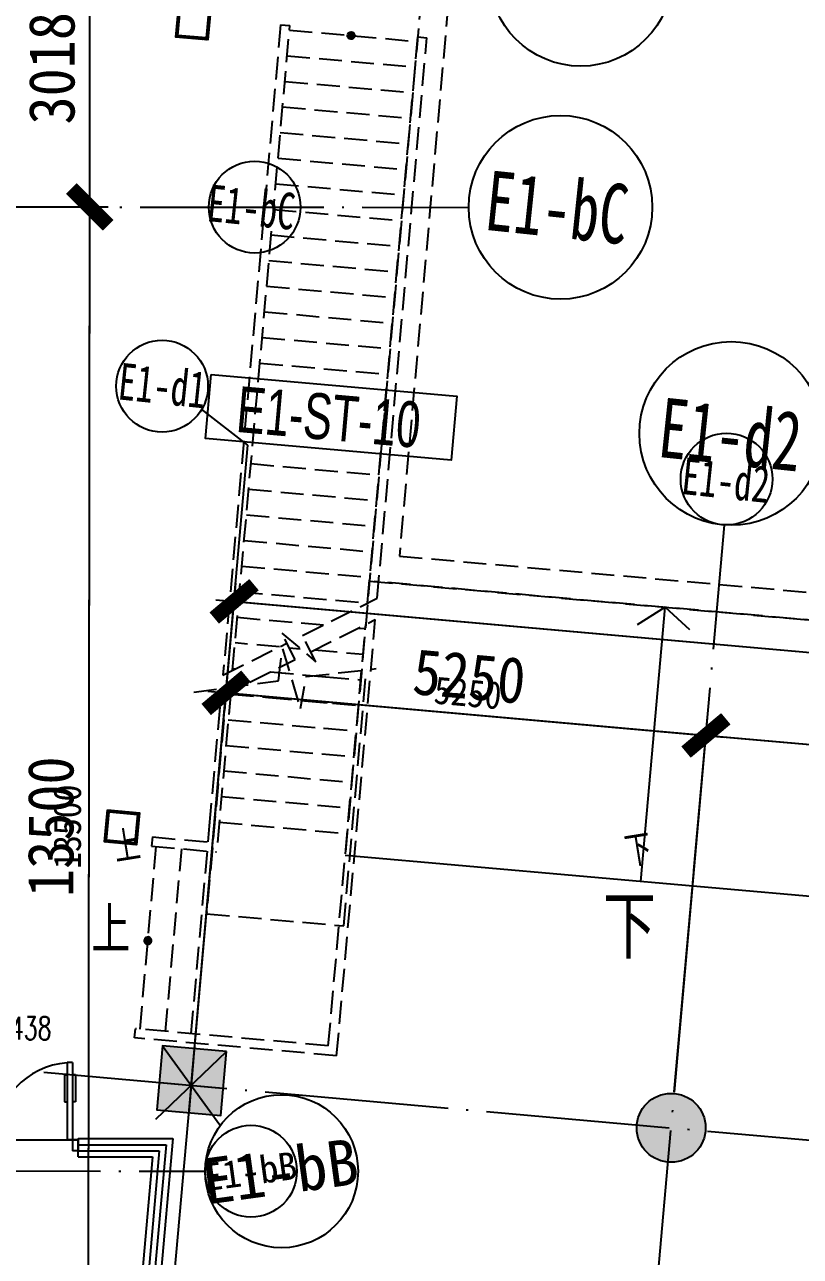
# Model space of a CAD drawing. Header units: millimetres. Extents: x 347599 to 1495443, y -100002 to 152717.
# Drawn here: x 1412855 to 1421308, y 38606 to 52021 of the extents above; entities that cross this region are included whole.
import ezdxf
from ezdxf.enums import TextEntityAlignment as Align

# ---------------------------------------------------------------- set-up
doc = ezdxf.new("R2010")
doc.units = ezdxf.units.MM
doc.header["$LTSCALE"] = 1000
doc.header["$PDMODE"] = 1
for name, pattern in [('E-RG-1F$0$$0$DOTE', [2.42, 2, -0.2, 0.02, -0.2]), ('XRE1$0$DASH', [0.35, 0.25, -0.1]), ('XRE2$0$HIDDEN', [0.375, 0.25, -0.125])]:
    doc.linetypes.add(name, pattern=pattern)
doc.layers.get('0').update_dxf_attribs({"linetype": 'CONTINUOUS'})
doc.layers.get('Defpoints').update_dxf_attribs({"linetype": 'CONTINUOUS'})
for name, color, linetype in [('A-------', 18, 'CONTINUOUS'), ('A-SYMB-DOOR', 13, 'CONTINUOUS'), ('A—文字索引', 40, 'CONTINUOUS'), ('A—楼梯、电梯、栏杆', 50, 'CONTINUOUS'), ('A—轴线、尺寸', 1, 'CONTINUOUS'), ('A—门窗', 135, 'CONTINUOUS'), ('E-COLS-F1$0$0S-SLAB-SYMB', 40, 'CONTINUOUS'), ('E-RG-1F$0$A-SYMB', 4, 'CONTINUOUS'), ('E1-RI-1F$0$A-SYMB-STRS', 1, 'CONTINUOUS'), ('E2-RI-1F$0$0S-COLS-LINE', 90, 'CONTINUOUS'), ('E2-RI-1F$0$0S-SLAB-SYMB', 40, 'CONTINUOUS'), ('I—平面—文字', 40, 'CONTINUOUS'), ('I—平面—文字（放大1：100）', 40, 'XRE2$0$HIDDEN'), ('I—平面—门', 22, 'CONTINUOUS'), ('XRE1$0$A-SYMB', 4, 'CONTINUOUS'), ('XRE1$0$A-SYMB-NUMB-T', 4, 'CONTINUOUS'), ('轴线100', 1, 'CONTINUOUS')]:
    doc.layers.add(name, color=color, linetype=linetype)
doc.styles.add('ARIAL', font='simhei.ttf', dxfattribs={"width": 0.9})
doc.styles.add('ECADI-TXT', font='simplex.shx', dxfattribs={"bigfont": 'hztxt.shx'})
doc.styles.add('XD2008', font='simhei.ttf', dxfattribs={"width": 0.7})
doc.styles.add('XRE1$0$ECADI-TXT', font='simplex.shx', dxfattribs={"bigfont": 'hztxt.shx'})
doc.styles.add('幼圆', font='SIMYOU_0.TTF', dxfattribs={"width": 0.7})
doc.dimstyles.new('200', dxfattribs={"dimscale": 200, "dimtxt": 2.5, "dimasz": 2, "dimexe": 1, "dimexo": 1, "dimgap": 0.8, "dimtad": 1, "dimdec": 0, "dimdsep": 46, "dimtxsty": 'ARIAL', "dimblk1": 'ARCHTICK', "dimblk2": 'ARCHTICK', "dimsah": 1, "dimcen": -0.9, "dimdle": 1, "dimclrd": 256, "dimclre": 256, "dimclrt": 40, "dimaunit": 1, "dimadec": 0, "dimazin": 0, "dimtfac": 0.35, "dimtdec": 0, "dimtix": 1, "dimtmove": 2, "dimatfit": 3, "dimldrblk": 'ARCHTICK', "dimfxl": 0, "dimtvp": 0.8, "dimtolj": 1, "dimtzin": 0, "dimarcsym": 0})
doc.dimstyles.new('副本 100', dxfattribs={"dimscale": 100, "dimtxt": 2.5, "dimasz": 2, "dimexe": 1, "dimexo": 1, "dimgap": 0.8, "dimtad": 1, "dimdec": 0, "dimdsep": 46, "dimtxsty": 'ARIAL', "dimblk1": 'ARCHTICK', "dimblk2": 'ARCHTICK', "dimsah": 1, "dimcen": -0.9, "dimdle": 1, "dimclrd": 256, "dimclre": 256, "dimclrt": 40, "dimaunit": 1, "dimadec": 0, "dimazin": 0, "dimtfac": 0.35, "dimtdec": 0, "dimtix": 1, "dimtmove": 2, "dimatfit": 3, "dimldrblk": 'ARCHTICK', "dimfxl": 0, "dimtvp": 0.8, "dimtolj": 1, "dimtzin": 0, "dimarcsym": 0})
pattern_1 = [(45, (-11779061.447, 6168695.3025), (-4.4194173824, 4.4194173824), [])]

# ---------------------------------------------------------------- blocks, each defined once
blk = doc.blocks.new('E1-RV-1F$0$3')
at = {"layer": 'A—楼梯、电梯、栏杆'}
h = blk.add_hatch(color=256, dxfattribs=at)
edge = h.paths.add_edge_path()
edge.add_arc((10773784.9, -7567736.8), 20, 138.7891, 318.7891, ccw=False)
edge.add_arc((10773784.9, -7567736.8), 20, -41.2109, 138.7891, ccw=False)
blk.add_lwpolyline([(10773800, -7567750, -1), (10773769.9, -7567723.7, -1)], format="xyb", close=True, dxfattribs=at)
blk = doc.blocks.new('E1-RI-1F$0$$DORLIB2D$00000011')
for p, q in [((-0.4667, 0.4709), (-0.4667, -0.0625)), ((-0.4667, 0.4709), (-0.4333, 0.4709)), ((-0.4333, 0.4709), (-0.4333, 0.0042)), ((0.4333, 0.4709), (0.4333, 0.0042)), ((0.4667, 0.4709), (0.4333, 0.4709)), ((0.4667, 0.4709), (0.4667, -0.0625)), ((-0.4833, 0.3962), (-0.4833, 0.2346)), ((-0.4833, 0.3962), (-0.4667, 0.3962)), ((-0.4167, 0.3962), (-0.4333, 0.3962)), ((-0.4167, 0.3962), (-0.4167, 0.2346)), ((0.4167, 0.3962), (0.4167, 0.2346)), ((0.4167, 0.3962), (0.4333, 0.3962)), ((0.4833, 0.3962), (0.4667, 0.3962)), ((0.4833, 0.3962), (0.4833, 0.2346)), ((-0.4833, 0.2346), (-0.4667, 0.2346)), ((-0.4167, 0.2346), (-0.4333, 0.2346)), ((0.4167, 0.2346), (0.4333, 0.2346)), ((0.4833, 0.2346), (0.4667, 0.2346)), ((-0.5, 0.0042), (-0.4333, 0.0042)), ((-0.5, 0.0042), (-0.5, -0.0625)), ((0.5, 0.0042), (0.4333, 0.0042)), ((0.5, 0.0042), (0.5, -0.0625)), ((-0.5, -0.0625), (-0.4667, -0.0625)), ((0.5, -0.0625), (0.4667, -0.0625))]:
    blk.add_line(p, q)
for centre, start, end in [((-0.4667, 0.0042), 0, 85.90396), ((0.4667, 0.0042), 94.09604, 180)]:
    blk.add_arc(centre, 0.4667, start, end)
blk = doc.blocks.new('_ArchTick')
at = {"color": 0, "linetype": 'ByBlock', "const_width": 0.4}
blk.add_lwpolyline([(-0.5, -0.5), (0.5, 0.5)], dxfattribs=at)
blk = doc.blocks.new('*D230')
at = {"layer": 'A—轴线、尺寸', "linetype": 'ByBlock', "lineweight": -2}
for p, q in [((1413562, 50236), (1413545, 36336)), ((1410677, 50039), (1413762, 50035)), ((1410661, 36539), (1413746, 36535))]:
    blk.add_line(p, q, dxfattribs=at)
at = {"layer": 'Defpoints', "color": 0, "linetype": 'ByBlock'}
for p in [(1410477, 50039), (1410461, 36539), (1413546, 36536)]:
    blk.add_point(p, dxfattribs=at)
at = {"layer": 'A—轴线、尺寸', "linetype": 'ByBlock', "lineweight": -2, "xscale": 400, "yscale": 400, "zscale": 400}
for p, rotation in [((1413562, 50036), 89.93222881953976), ((1413546, 36536), 269.9322288195398)]:
    blk.add_blockref('_ArchTick', p, dxfattribs=dict(at, rotation=rotation))
at = {"layer": 'A—轴线、尺寸', "color": 40, "linetype": 'ByBlock', "insert": (1413141, 43286), "char_height": 500, "attachment_point": 5, "rotation": 89.9322, "style": 'ARIAL'}
blk.add_mtext('\\A1;13500', dxfattribs=at)
blk = doc.blocks.new('*D285')
at = {"layer": 'A—轴线、尺寸', "linetype": 'ByBlock', "lineweight": -2}
for p, q in [((1414714, 40959), (1415067, 44943)), ((1414850, 44762), (1420478, 44262)), ((1419943, 40495), (1420297, 44479))]:
    blk.add_line(p, q, dxfattribs=at)
at = {"layer": 'Defpoints', "color": 0, "linetype": 'ByBlock'}
for p in [(1420279, 44280), (1414696, 40759), (1419926, 40296)]:
    blk.add_point(p, dxfattribs=at)
at = {"layer": 'A—轴线、尺寸', "linetype": 'ByBlock', "lineweight": -2, "xscale": 400, "yscale": 400, "zscale": 400}
for p, rotation in [((1415050, 44744), 174.9322288769739), ((1420279, 44280), 354.9322288769739)]:
    blk.add_blockref('_ArchTick', p, dxfattribs=dict(at, rotation=rotation))
at = {"layer": 'A—轴线、尺寸', "color": 40, "linetype": 'ByBlock', "insert": (1417701, 44923), "char_height": 500, "attachment_point": 5, "rotation": 354.9322, "style": 'ARIAL'}
blk.add_mtext('\\A1;5250', dxfattribs=at)
blk = doc.blocks.new('*D286')
at = {"layer": 'A—轴线、尺寸', "linetype": 'ByBlock', "lineweight": -2}
for p, q in [((1419943, 40495), (1420297, 44479)), ((1420080, 44298), (1426704, 43710)), ((1426169, 39943), (1426522, 43927))]:
    blk.add_line(p, q, dxfattribs=at)
at = {"layer": 'Defpoints', "color": 0, "linetype": 'ByBlock'}
for p in [(1426505, 43728), (1419926, 40296), (1426151, 39744)]:
    blk.add_point(p, dxfattribs=at)
at = {"layer": 'A—轴线、尺寸', "linetype": 'ByBlock', "lineweight": -2, "xscale": 400, "yscale": 400, "zscale": 400}
for p, rotation in [((1420279, 44280), 174.9322288769739), ((1426505, 43728), 354.9322288769739)]:
    blk.add_blockref('_ArchTick', p, dxfattribs=dict(at, rotation=rotation))
at = {"layer": 'A—轴线、尺寸', "color": 40, "linetype": 'ByBlock', "insert": (1423428, 44415), "char_height": 500, "attachment_point": 5, "rotation": 354.9322, "style": 'ARIAL'}
blk.add_mtext('\\A1;6250', dxfattribs=at)
blk = doc.blocks.new('*D293')
at = {"layer": 'A—轴线、尺寸', "linetype": 'ByBlock', "lineweight": -2}
for p, q in [((1414670, 40461), (1415156, 45939)), ((1414939, 45758), (1486159, 39442)), ((1485492, 34180), (1485978, 39659))]:
    blk.add_line(p, q, dxfattribs=at)
at = {"layer": 'Defpoints', "color": 0, "linetype": 'ByBlock'}
for p in [(1414652, 40261), (1485960, 39459), (1485474, 33981)]:
    blk.add_point(p, dxfattribs=at)
at = {"layer": 'A—轴线、尺寸', "linetype": 'ByBlock', "lineweight": -2, "xscale": 400, "yscale": 400, "zscale": 400}
for p, rotation in [((1415138, 45740), 174.9322288769739), ((1485960, 39459), 354.9322288769739)]:
    blk.add_blockref('_ArchTick', p, dxfattribs=dict(at, rotation=rotation))
at = {"layer": 'A—轴线、尺寸', "color": 40, "linetype": 'ByBlock', "insert": (1450585, 43011), "char_height": 500, "attachment_point": 5, "rotation": 354.9322, "style": 'ARIAL'}
blk.add_mtext('\\A1;71100', dxfattribs=at)
blk = doc.blocks.new('E-RG-1F$0$十字坐标点')
at = {"layer": 'E-RG-1F$0$A-SYMB'}
for points in [[(-98, 284), (98, -284)], [(-284, -98), (284, 98)]]:
    blk.add_lwpolyline(points, dxfattribs=at)
blk = doc.blocks.new('*D327')
at = {"layer": 'A—轴线、尺寸', "linetype": 'ByBlock', "lineweight": -2}
for p, q in [((1413566, 49836), (1413566, 53255)), ((1413086, 53055), (1413766, 53055)), ((1412762, 50036), (1413766, 50036))]:
    blk.add_line(p, q, dxfattribs=at)
at = {"layer": 'Defpoints', "color": 0, "linetype": 'ByBlock'}
for p in [(1412886, 53055), (1413566, 53055), (1412562, 50036)]:
    blk.add_point(p, dxfattribs=at)
at = {"layer": 'A—轴线、尺寸', "linetype": 'ByBlock', "lineweight": -2, "xscale": 400, "yscale": 400, "zscale": 400}
for p, rotation in [((1413566, 53055), 90), ((1413566, 50036), 270)]:
    blk.add_blockref('_ArchTick', p, dxfattribs=dict(at, rotation=rotation))
at = {"layer": 'A—轴线、尺寸', "color": 40, "linetype": 'ByBlock', "insert": (1413153, 51546), "char_height": 500, "attachment_point": 5, "rotation": 90, "style": 'ARIAL'}
blk.add_mtext('\\A1;3018', dxfattribs=at)
blk = doc.blocks.new('E2-RI-1F$0$gz3')
at = {"layer": 'E2-RI-1F$0$0S-SLAB-SYMB'}
h = blk.add_hatch(dxfattribs=at)
h.set_pattern_fill('ANSI31', color=8, scale=50)
h.set_pattern_definition(pattern_1)
h.paths.add_polyline_path([(175, 175), (-175, 175), (-175, -175), (175, -175)])
h.paths.add_polyline_path([(155, -155), (-155, -155), (-155, 155), (155, 155)], flags=16)
at = {"layer": 'E2-RI-1F$0$0S-COLS-LINE', "color": 4}
blk.add_lwpolyline([(-175, 175), (175, 175), (175, -175), (-175, -175), (-175, 175)], dxfattribs=at)
blk.add_lwpolyline([(-155, 155), (155, 155), (155, -155), (-155, -155)], close=True, dxfattribs=at)
blk = doc.blocks.new('XRE1$0$ECADI-TAG-CODE')
at = {"layer": 'XRE1$0$A-SYMB-NUMB-T', "color": 1}
blk.add_lwpolyline([(0.92, 3.5), (14.352, 3.5), (14.352, 0), (0.92, 0)], close=True, dxfattribs=at)
at = {"layer": 'XRE1$0$A-SYMB-NUMB-T', "style": 'XRE1$0$ECADI-TXT', "width": 0.7}
blk.add_attdef('CODE', text='', height=2.5, dxfattribs=at).set_placement((7.5, 1.75), align=Align.MIDDLE_CENTER)
blk = doc.blocks.new('ECADI-TAG-DOOR')
blk = doc.blocks.new('E-COLS-F1$0$gz3')
at = {"layer": 'E-COLS-F1$0$0S-SLAB-SYMB'}
h = blk.add_hatch(dxfattribs=at)
h.set_pattern_fill('ANSI31', color=8, scale=50)
h.set_pattern_definition(pattern_1)
h.paths.add_polyline_path([(175, 175), (-175, 175), (-175, -175), (175, -175)])
h.paths.add_polyline_path([(155, -155), (-155, -155), (-155, 155), (155, 155)], flags=16)
at = {"layer": 'A-------', "color": 4}
blk.add_lwpolyline([(-175, 175), (175, 175), (175, -175), (-175, -175), (-175, 175)], dxfattribs=at)
blk.add_lwpolyline([(-155, 155), (155, 155), (155, -155), (-155, -155)], close=True, dxfattribs=at)
blk = doc.blocks.new('*D478')
at = {"layer": 'Defpoints', "color": 0, "linetype": 'Continuous'}
for p in [(1410477, 50039), (1410461, 36539), (1413546, 36536)]:
    blk.add_point(p, dxfattribs=at)
at = {"layer": '轴线100', "linetype": 'Continuous', "lineweight": -2}
for p, q in [((1410577, 50039), (1413662, 50035)), ((1413562, 50136), (1413545, 36436)), ((1410561, 36539), (1413646, 36535))]:
    blk.add_line(p, q, dxfattribs=at)
at = {"layer": '轴线100', "linetype": 'Continuous', "lineweight": -2, "xscale": 200, "yscale": 200, "zscale": 200}
for p, rotation in [((1413562, 50036), 89.93222881953983), ((1413546, 36536), 269.9322288195398)]:
    blk.add_blockref('_ArchTick', p, dxfattribs=dict(at, rotation=rotation))
at = {"layer": '轴线100', "color": 40, "linetype": 'Continuous', "insert": (1413322, 43286), "char_height": 300, "attachment_point": 5, "rotation": 89.9322, "style": 'ARIAL'}
blk.add_mtext('\\A1;13500', dxfattribs=at)
blk = doc.blocks.new('*D531')
at = {"layer": 'Defpoints', "color": 0, "linetype": 'Continuous'}
for p in [(1420279, 44280), (1414696, 40759), (1419926, 40296)]:
    blk.add_point(p, dxfattribs=at)
at = {"layer": '轴线100', "linetype": 'Continuous', "lineweight": -2}
for p, q in [((1414705, 40859), (1415058, 44843)), ((1414950, 44753), (1420379, 44271)), ((1419935, 40395), (1420288, 44380))]:
    blk.add_line(p, q, dxfattribs=at)
at = {"layer": '轴线100', "linetype": 'Continuous', "lineweight": -2, "xscale": 200, "yscale": 200, "zscale": 200}
for p, rotation in [((1415050, 44744), 174.9322288767491), ((1420279, 44280), 354.932228876749)]:
    blk.add_blockref('_ArchTick', p, dxfattribs=dict(at, rotation=rotation))
at = {"layer": '轴线100', "color": 40, "linetype": 'Continuous', "insert": (1417685, 44743), "char_height": 300, "attachment_point": 5, "rotation": 354.9322, "style": 'ARIAL'}
blk.add_mtext('\\A1;5250', dxfattribs=at)
blk = doc.blocks.new('*D532')
at = {"layer": 'Defpoints', "color": 0, "linetype": 'Continuous'}
for p in [(1426505, 43728), (1419926, 40296), (1426151, 39744)]:
    blk.add_point(p, dxfattribs=at)
at = {"layer": '轴线100', "linetype": 'Continuous', "lineweight": -2}
for p, q in [((1419935, 40395), (1420288, 44380)), ((1420179, 44289), (1426604, 43719)), ((1426160, 39843), (1426514, 43828))]:
    blk.add_line(p, q, dxfattribs=at)
at = {"layer": '轴线100', "linetype": 'Continuous', "lineweight": -2, "xscale": 200, "yscale": 200, "zscale": 200}
for p, rotation in [((1420279, 44280), 174.9322288767491), ((1426505, 43728), 354.932228876749)]:
    blk.add_blockref('_ArchTick', p, dxfattribs=dict(at, rotation=rotation))
at = {"layer": '轴线100', "color": 40, "linetype": 'Continuous', "insert": (1423412, 44235), "char_height": 300, "attachment_point": 5, "rotation": 354.9322, "style": 'ARIAL'}
blk.add_mtext('\\A1;6250', dxfattribs=at)
blk = doc.blocks.new('*D539')
at = {"layer": 'Defpoints', "color": 0, "linetype": 'Continuous'}
for p in [(1414652, 40261), (1485960, 39459), (1485474, 33981)]:
    blk.add_point(p, dxfattribs=at)
at = {"layer": '轴线100', "linetype": 'Continuous', "lineweight": -2}
for p, q in [((1414661, 40361), (1415147, 45839)), ((1415038, 45749), (1486060, 39450)), ((1485483, 34080), (1485969, 39559))]:
    blk.add_line(p, q, dxfattribs=at)
at = {"layer": '轴线100', "linetype": 'Continuous', "lineweight": -2, "xscale": 200, "yscale": 200, "zscale": 200}
for p, rotation in [((1415138, 45740), 174.9322288767491), ((1485960, 39459), 354.932228876749)]:
    blk.add_blockref('_ArchTick', p, dxfattribs=dict(at, rotation=rotation))
at = {"layer": '轴线100', "color": 40, "linetype": 'Continuous', "insert": (1450569, 42830), "char_height": 300, "attachment_point": 5, "rotation": 354.9322, "style": 'ARIAL'}
blk.add_mtext('\\A1;71100', dxfattribs=at)

msp = doc.modelspace()

# ---------------------------------------------------------------- hatches: boundary and pattern name
at = {"layer": 'A-------'}
msp.add_hatch(color=256, dxfattribs=at).paths.add_polyline_path([(1415054.5, 40837.3), (1414357.2, 40899.2), (1414295.4, 40201.9), (1414992.6, 40140.1)])
h = msp.add_hatch(color=256, dxfattribs=at)
edge = h.paths.add_edge_path()
edge.add_arc((1419900, 40006.1), 375, 0, 360)

# ---------------------------------------------------------------- linework, layer by layer
at = {"elevation": 0}
msp.add_lwpolyline([(1415054.5, 40837.3), (1414357.2, 40899.2), (1414295.4, 40201.9), (1414992.6, 40140.1)], close=True, dxfattribs=at)
msp.add_circle((1419900, 40006.1, 0), 375)
at = {"layer": 'A—楼梯、电梯、栏杆', "linetype": 'XRE1$0$DASH'}
for p, q in [((1415644.8, 52019.8), (1415016.6, 44937.1)), ((1415644.8, 52019.8), (1415016.6, 44937.1)), ((1415121.6, 44989.5), (1415744.4, 52011)), ((1415121.6, 44989.5), (1415744.4, 52011)), ((1415644.8, 52019.8), (1415744.4, 52011)), ((1415644.8, 52019.8), (1415744.4, 52011)), ((1415740, 51961.2), (1417134.7, 51837.5)), ((1415740, 51961.2), (1417134.7, 51837.5)), ((1416592.2, 45722.6), (1417139.1, 51887.3)), ((1416592.2, 45722.6), (1417139.1, 51887.3)), ((1416697.2, 45775), (1417238.7, 51878.5)), ((1416697.2, 45775), (1417238.7, 51878.5)), ((1417139.1, 51887.3), (1417238.7, 51878.5)), ((1417139.1, 51887.3), (1417238.7, 51878.5)), ((1415715.1, 51682.3), (1417109.8, 51558.6)), ((1415715.1, 51682.3), (1417109.8, 51558.6)), ((1415690.4, 51403.4), (1417085.1, 51279.7)), ((1415690.4, 51403.4), (1417085.1, 51279.7)), ((1415665.7, 51124.5), (1417060.4, 51000.8)), ((1415665.7, 51124.5), (1417060.4, 51000.8)), ((1415640.9, 50845.6), (1417035.6, 50721.9)), ((1415640.9, 50845.6), (1417035.6, 50721.9)), ((1415616.2, 50566.7), (1417010.9, 50443)), ((1415616.2, 50566.7), (1417010.9, 50443)), ((1415591.5, 50287.8), (1416986.1, 50164.1)), ((1415591.5, 50287.8), (1416986.1, 50164.1)), ((1415566.7, 50008.9), (1416961.4, 49885.2)), ((1415566.7, 50008.9), (1416961.4, 49885.2)), ((1415542, 49730), (1416936.6, 49606.3)), ((1415542, 49730), (1416936.6, 49606.3)), ((1415517.2, 49451.1), (1416911.9, 49327.4)), ((1415517.2, 49451.1), (1416911.9, 49327.4)), ((1415492.5, 49172.2), (1416887.1, 49048.5)), ((1415492.5, 49172.2), (1416887.1, 49048.5)), ((1415467.8, 48893.3), (1416862.4, 48769.6)), ((1415467.8, 48893.3), (1416862.4, 48769.6)), ((1415443, 48614.4), (1416837.6, 48490.7)), ((1415443, 48614.4), (1416837.6, 48490.7)), ((1415418.3, 48335.4), (1416812.9, 48211.7)), ((1415418.3, 48335.4), (1416812.9, 48211.7)), ((1415321.2, 47239.7), (1416715.8, 47116)), ((1415321.2, 47239.7), (1416715.8, 47116)), ((1415296.5, 46960.8), (1416691, 46837.1)), ((1415296.5, 46960.8), (1416691, 46837.1)), ((1415271.7, 46681.9), (1416666.3, 46558.2)), ((1415271.7, 46681.9), (1416666.3, 46558.2)), ((1415247, 46403), (1416641.5, 46279.3)), ((1415247, 46403), (1416641.5, 46279.3)), ((1415222.3, 46124.1), (1416616.8, 46000.4)), ((1415222.3, 46124.1), (1416616.8, 46000.4)), ((1429263.7, 44839.4), (1416663.1, 45957.2)), ((1415197.5, 45845.2), (1416590.3, 45721.7)), ((1415197.5, 45845.2), (1416590.3, 45721.7)), ((1415883.7, 45369.4), (1416697.2, 45775)), ((1415883.7, 45369.4), (1416697.2, 45775)), ((1415172.8, 45566.3), (1416111.6, 45483)), ((1415172.8, 45566.3), (1416111.6, 45483)), ((1415972.9, 45190.4), (1416676.4, 45541.1)), ((1415972.9, 45190.4), (1416676.4, 45541.1)), ((1416164.2, 40899.5), (1416571.4, 45488.8)), ((1416164.2, 40899.5), (1416571.4, 45488.8)), ((1416255, 40791.1), (1416676.4, 45541.1)), ((1416255, 40791.1), (1416676.4, 45541.1)), ((1416492.2, 45449.3), (1416567.3, 45442.6)), ((1416492.2, 45449.3), (1416567.3, 45442.6)), ((1415016.6, 44937.1), (1415713.7, 45284.6)), ((1415016.6, 44937.1), (1415713.7, 45284.6)), ((1415633, 45244.4), (1415148, 45287.4)), ((1415633, 45244.4), (1415148, 45287.4)), ((1415738.4, 45235), (1415858.6, 45224.4)), ((1415738.4, 45235), (1415858.6, 45224.4)), ((1416013.5, 45210.6), (1416542.6, 45163.7)), ((1416013.5, 45210.6), (1416542.6, 45163.7)), ((1414995.8, 44703.3), (1415802.9, 45105.7)), ((1414995.8, 44703.3), (1415802.9, 45105.7)), ((1415123.3, 45008.5), (1415154.3, 45005.8)), ((1415123.3, 45008.5), (1415154.3, 45005.8)), ((1415534.8, 44972), (1415734.7, 44954.3)), ((1415534.8, 44972), (1416138.3, 44918.5)), ((1415534.8, 44972), (1415734.7, 44954.3)), ((1415534.8, 44972), (1416138.3, 44918.5)), ((1416138.3, 44918.5), (1416517.8, 44884.8)), ((1416138.3, 44918.5), (1416517.8, 44884.8)), ((1414870.8, 43294.1), (1414995.8, 44703.3)), ((1414870.8, 43294.1), (1414995.8, 44703.3)), ((1415100.9, 44755.7), (1414946.2, 43011.3)), ((1415100.9, 44755.7), (1414946.2, 43011.3)), ((1415098.6, 44729.6), (1415512.6, 44692.9)), ((1415098.6, 44729.6), (1415512.6, 44692.9)), ((1415512.6, 44692.9), (1416493.1, 44605.9)), ((1415512.6, 44692.9), (1416493.1, 44605.9)), ((1415923.3, 44656.4), (1416152.2, 44636.1)), ((1415923.3, 44656.4), (1416152.2, 44636.1)), ((1415073.8, 44450.7), (1416468.3, 44327)), ((1415073.8, 44450.7), (1416468.3, 44327)), ((1416111.8, 44358.6), (1416166, 44353.8)), ((1416111.8, 44358.6), (1416166, 44353.8)), ((1415049.1, 44171.8), (1416443.6, 44048.1)), ((1415049.1, 44171.8), (1416443.6, 44048.1)), ((1415024.4, 43892.9), (1416418.8, 43769.2)), ((1415024.4, 43892.9), (1416418.8, 43769.2)), ((1414999.6, 43614), (1416394.1, 43490.3)), ((1414999.6, 43614), (1416394.1, 43490.3)), ((1414974.9, 43335.1), (1416369.4, 43211.4)), ((1414974.9, 43335.1), (1416369.4, 43211.4)), ((1414974.9, 43335.1), (1416369.4, 43211.4)), ((1414974.9, 43335.1), (1416369.4, 43211.4)), ((1414855.4, 43119.8), (1414870.8, 43294.1)), ((1414855.4, 43119.8), (1414870.8, 43294.1)), ((1414112.4, 41081.5), (1414288.7, 43069.6)), ((1414112.4, 41081.5), (1414288.7, 43069.6)), ((1414247.8, 43173.7), (1414238.9, 43074.1)), ((1414247.8, 43173.7), (1414238.9, 43074.1)), ((1414238.9, 43074.1), (1414946.2, 43011.3)), ((1414238.9, 43074.1), (1414946.2, 43011.3)), ((1414247.8, 43173.7), (1414855.4, 43119.8)), ((1414247.8, 43173.7), (1414855.4, 43119.8)), ((1414391.3, 41056.8), (1414567.6, 43044.9)), ((1414391.3, 41056.8), (1414567.6, 43044.9)), ((1414670.2, 41032), (1414846.6, 43020.2)), ((1414670.2, 41032), (1414846.6, 43020.2)), ((1414053.8, 40986.3), (1414062.6, 41085.9)), ((1414053.8, 40986.3), (1414062.6, 41085.9)), ((1416164.2, 40899.5), (1414062.6, 41085.9)), ((1416164.2, 40899.5), (1414062.6, 41085.9)), ((1416255, 40791.1), (1414053.8, 40986.3)), ((1416255, 40791.1), (1414053.8, 40986.3))]:
    msp.add_line(p, q, dxfattribs=at)
at = {"layer": 'A—楼梯、电梯、栏杆'}
msp.add_line((1426010.4, 42116.3), (1416348.2, 42973.3), dxfattribs=at)
at = {"layer": 'A—楼梯、电梯、栏杆', "linetype": 'XRE1$0$DASH'}
for points in [[(1413427.2, 62220), (1414905.8, 62089.3), (1414155, 53597.4), (1417564.8, 53296), (1416938.6, 46233.9), (1429589.1, 45111.8)], [(1413427.2, 62220), (1414905.8, 62089.3), (1414155, 53597.4), (1417564.8, 53296), (1416938.6, 46233.9), (1429589.1, 45111.8)], [(1412892.1, 61966.2), (1414580.5, 61816.9), (1413829.8, 53325), (1417239.5, 53023.6), (1416348.2, 42973.3)], [(1413400.7, 61921.2), (1414580.5, 61816.9), (1413829.8, 53325), (1417239.5, 53023.6), (1416613.2, 45961.6), (1429263.7, 44839.4), (1428836, 40017.5)], [(1413400.7, 61921.2), (1414580.5, 61816.9), (1413829.8, 53325), (1417239.5, 53023.6), (1416613.2, 45961.6), (1429263.7, 44839.4), (1428836, 40017.5)], [(1415802.9, 45105.7), (1415659.2, 45394), (1416027.7, 45080.6), (1415883.7, 45369.4)], [(1415802.9, 45105.7), (1415659.2, 45394), (1416027.7, 45080.6), (1415883.7, 45369.4)], [(1414697.1, 44751.2), (1415620.3, 44874.5), (1415664.7, 45221.5), (1415860.2, 44571.4), (1415924.3, 44920.5), (1416684.1, 45007)], [(1415056.4, 44799.2), (1414838.2, 42338.5), (1416332.3, 42206), (1416579.7, 44995.1)]]:
    msp.add_lwpolyline(points, dxfattribs=at)
for points in [[(1416412.1, 51901.6, 0, 0, 0), (1415885.3, 45961.6, 40, 0, 0), (1415866.4, 45748.8, 0, 0, 0)], [(1416412.1, 51901.6, 0, 0, 0), (1415885.3, 45961.6, 40, 0, 0), (1415866.4, 45748.8, 0, 0, 0)], [(1414197.9, 42045.7, 0, 0, 0), (1415556.6, 41925.2, 0, 0, 0), (1415823.3, 44931.4, 40, 0, 0), (1415842.1, 45144.2, 0, 0, 0)], [(1414197.9, 42045.7, 0, 0, 0), (1415556.6, 41925.2, 0, 0, 0), (1415823.3, 44931.4, 40, 0, 0), (1415842.1, 45144.2, 0, 0, 0)]]:
    msp.add_lwpolyline(points, format="xyseb", dxfattribs=at)
at = {"layer": 'A—楼梯、电梯、栏杆'}
msp.add_lwpolyline([(1419570.1, 42687.6), (1419834.7, 45675.9)], dxfattribs=at)
at = {"layer": 'A—轴线、尺寸', "linetype": 'E-RG-1F$0$$0$DOTE'}
for p, q in [((1370554.3, 50086.1), (1417694.4, 50030.3)), ((1416942.5, 6649.6), (1420482.1, 46571)), ((1413065.8, 40612.1), (1493462.3, 33482.5)), ((1370541.9, 39586.1), (1414821.8, 39533.7))]:
    msp.add_line(p, q, dxfattribs=at)
at = {"layer": 'A—轴线、尺寸', "linetype": 'ByBlock'}
for centre, radius in [((1418915.2, 52568.4), 1000), ((1418694.4, 50031.3), 1000), ((1420554.5, 47568.6), 1000), ((1415655.1, 39533.7), 833.3)]:
    msp.add_circle(centre, radius, dxfattribs=at)
at = {"layer": 'A—门窗'}
for p, q in [((1413438, 39689.6), (1413438, 39889.6)), ((1413438, 39889.6), (1414468.5, 39889.6)), ((1414468.5, 39889.6), (1414256.1, 37494.8)), ((1413438, 39822.9), (1414395.6, 39822.9)), ((1413438, 39756.2), (1414322.8, 39756.2)), ((1414322.8, 39756.2), (1413904.5, 35039.1)), ((1414395.6, 39822.9), (1414183.8, 37434.3)), ((1414249.9, 39689.6), (1413410.6, 30224.3)), ((1413438, 39689.6), (1414249.9, 39689.6))]:
    msp.add_line(p, q, dxfattribs=at)
at = {"layer": 'Defpoints'}
for p, q in [((1414286.5, 40102.3, 0), (1415054.5, 40837.3, 0)), ((1414357.2, 40899.2, 0), (1414983.8, 40040.5, 0))]:
    msp.add_line(p, q, dxfattribs=at)
at = {"layer": 'E1-RI-1F$0$A-SYMB-STRS'}
for points in [[(1419834.7, 45675.9), (1419529.5, 45483.8)], [(1419834.7, 45675.9), (1420101.3, 45433.1)]]:
    msp.add_lwpolyline(points, dxfattribs=at)
at = {"layer": 'I—平面—门'}
msp.add_line((1411638, 39876.2), (1413438, 39876.2), dxfattribs=at)
at = {"layer": '轴线100', "linetype": 'E-RG-1F$0$$0$DOTE'}
for p, q in [((1370554.3, 50086.1), (1414861.6, 50033.7)), ((1411713, 7113.3), (1415288.7, 47442.4)), ((1416942.5, 6649.6), (1420482.1, 46571)), ((1413065.8, 40612.1), (1493462.3, 33482.5)), ((1370541.9, 39586.1), (1414821.8, 39533.7))]:
    msp.add_line(p, q, dxfattribs=at)
at = {"layer": '轴线100', "linetype": 'ByBlock'}
msp.add_line((1415288.7, 47442.4), (1414781.9, 47834.2), dxfattribs=at)
for centre in [(1415361.6, 50033.7), (1414353.1, 48083.6), (1415321.8, 39533.7)]:
    msp.add_circle(centre, 500, dxfattribs=at)
at = {"layer": '轴线100'}
msp.add_circle((1420504.2, 47071.6), 500, dxfattribs=at)

# ---------------------------------------------------------------- block references
at = {"color": 4, "rotation": 354.9322288705201}
for p in [(1414693.5, 52044, 0), (1413916.2, 43278.4, 0)]:
    msp.add_blockref('E-COLS-F1$0$gz3', p, dxfattribs=at)
at = {"layer": 'A-SYMB-DOOR'}
ref = msp.add_blockref('ECADI-TAG-DOOR', (1413373.3, 40235.6), dxfattribs=dict(at, xscale=100.0000000022703, yscale=100.0000000022703, zscale=100.0000000022703, rotation=359.7447720100855))
ref.add_attrib('门窗主编号1', 'MLC3438', dxfattribs={"height": 250, "rotation": 359.74477, "style": 'ECADI-TXT', "width": 0.7}).set_placement((1413146.5, 40965), align=Align.RIGHT)
at = {"layer": 'A—楼梯、电梯、栏杆', "linetype": 'XRE1$0$DASH', "yscale": 2, "zscale": 2}
for p, xscale, rotation in [((-15563548.9, -20074232), 2, 84.93146036413818), ((-15563548.9, -20074232), 2, 84.93146036413818), ((-11759032.4, 22842184.5), -1.999999999999998, 84.9329973621016), ((-11759032.4, 22842184.5), -1.999999999999998, 84.9329973621016)]:
    msp.add_blockref('E1-RV-1F$0$3', p, dxfattribs=dict(at, xscale=xscale, rotation=rotation))
at = {"layer": 'Defpoints', "color": 1, "rotation": 335.9498730248836}
msp.add_blockref('E-RG-1F$0$十字坐标点', (1414670.5, 40469.8), dxfattribs=at)
at = {"layer": 'E2-RI-1F$0$0S-COLS-LINE', "color": 4, "rotation": 354.9322288705201}
for p in [(1414693.5, 52044), (1413916.2, 43278.4)]:
    msp.add_blockref('E2-RI-1F$0$gz3', p, dxfattribs=at)
at = {"layer": 'I—平面—门', "xscale": 1800, "yscale": 1800, "zscale": 1800}
msp.add_blockref('E1-RI-1F$0$$DORLIB2D$00000011', (1412538, 39868.6), dxfattribs=at)
at = {"layer": 'XRE1$0$A-SYMB'}
ref = msp.add_blockref('XRE1$0$ECADI-TAG-CODE', (1414643.8, 47531.3), dxfattribs=dict(at, xscale=200.0000000186264, yscale=200.0000000186263, zscale=200.0000000186264, rotation=354.9313075714674))
ref.add_attrib('CODE', 'E1-ST-10', dxfattribs={"layer": 'XRE1$0$A-SYMB-NUMB-T', "color": 40, "height": 500, "rotation": 354.93131, "style": '幼圆', "width": 0.7}).set_placement((1416168.8, 47747.4), align=Align.MIDDLE_CENTER)

# ---------------------------------------------------------------- texts
at = {"layer": 'A—文字索引', "style": 'ARIAL', "width": 0.7}
for s, p in [('E1-bC', (1418659, 50030.7)), ('E1-d2', (1420547.6, 47556.9))]:
    msp.add_text(s, height=650, rotation=354, dxfattribs=at).set_placement(p, align=Align.MIDDLE_CENTER)
at = {"layer": 'A—文字索引', "style": 'ARIAL'}
msp.add_text('E1-bB', height=500, rotation=7.78334, dxfattribs=at).set_placement((1415641.7, 39532.8), align=Align.MIDDLE_CENTER)
at = {"layer": 'I—平面—文字', "linetype": 'ByBlock', "style": 'XD2008', "width": 0.7}
for s, height, p in [('下', 600, (1419159.5, 41912.1)), ('上', 440.6, (1413583.9, 41960.2, 0))]:
    msp.add_text(s, height=height, rotation=360, dxfattribs=at).set_placement(p)
at = {"layer": 'I—平面—文字（放大1：100）', "linetype": 'ByBlock', "style": 'XD2008', "width": 0.7}
for s, p in [('上', (1413847.8, 42916.4)), ('下', (1419423.4, 42868.4, 0))]:
    msp.add_text(s, height=300, rotation=9.15842, dxfattribs=at).set_placement(p)
at = {"layer": '轴线100', "color": 40, "style": 'ARIAL', "width": 0.7}
for s, p in [('E1-bC', (1415326.2, 50033.1)), ('E1-d1', (1414357.2, 48090.4)), ('E1-d2', (1420497.3, 47059.9))]:
    msp.add_text(s, height=400, rotation=354, dxfattribs=at).set_placement(p, align=Align.MIDDLE_CENTER)
at = {"layer": '轴线100', "color": 40, "style": 'ARIAL'}
msp.add_text('E1-bB', height=300, rotation=7.78334, dxfattribs=at).set_placement((1415313.8, 39533.1), align=Align.MIDDLE_CENTER)

# ---------------------------------------------------------------- dimensions: what is measured, and where the dimension line sits
at = {"layer": 'A—轴线、尺寸', "linetype": 'ByBlock'}
for base, p1, p2, angle, picture, middle in [((1413566.1, 53054.8), (1412561.9, 50036.4), (1412886.1, 53054.8), 90, '*D327', (1413153.3, 51545.6)), ((1413545.6, 36535.6), (1410476.5, 50039.2), (1410460.6, 36539.2), 89.93223, '*D230', (1413140.8, 43286)), ((1485959.9, 39459.3), (1414652, 40261.3), (1485474.1, 33980.8), 354.93223, '*D293', (1450585.4, 43010.8)), ((1420279.1, 44280.1), (1414696.3, 40759.5), (1419925.8, 40295.7), 354.93223, '*D285', (1417700.8, 44923.2)), ((1426504.7, 43728), (1419925.8, 40295.7), (1426151.3, 39743.6), 354.93223, '*D286', (1423428.4, 44415.2))]:
    dim = msp.add_linear_dim(base=base, p1=p1, p2=p2, angle=angle, dimstyle='200', dxfattribs=at)
    dim.commit()
    dim.dimension.update_dxf_attribs({"geometry": picture, "text_midpoint": middle})
at = {"layer": '轴线100', "linetype": 'Continuous'}
for base, p1, p2, angle, picture, middle in [((1413545.6, 36535.6), (1410476.5, 50039.2), (1410460.6, 36539.2), 89.93223, '*D478', (1413321.9, 43285.8)), ((1485959.9, 39459.3), (1414652, 40261.3), (1485474.1, 33980.8), 354.93223, '*D539', (1450569.4, 42830.4)), ((1420279.1, 44280.1), (1414696.3, 40759.5), (1419925.8, 40295.7), 354.93223, '*D531', (1417684.8, 44742.8)), ((1426504.7, 43728), (1419925.8, 40295.7), (1426151.3, 39743.6), 354.93223, '*D532', (1423412.4, 44234.8))]:
    dim = msp.add_linear_dim(base=base, p1=p1, p2=p2, angle=angle, dimstyle='副本 100', override={"dimtxt": 3}, dxfattribs=at)
    dim.commit()
    dim.dimension.update_dxf_attribs({"geometry": picture, "text_midpoint": middle})

doc.saveas('drawing.dxf')
